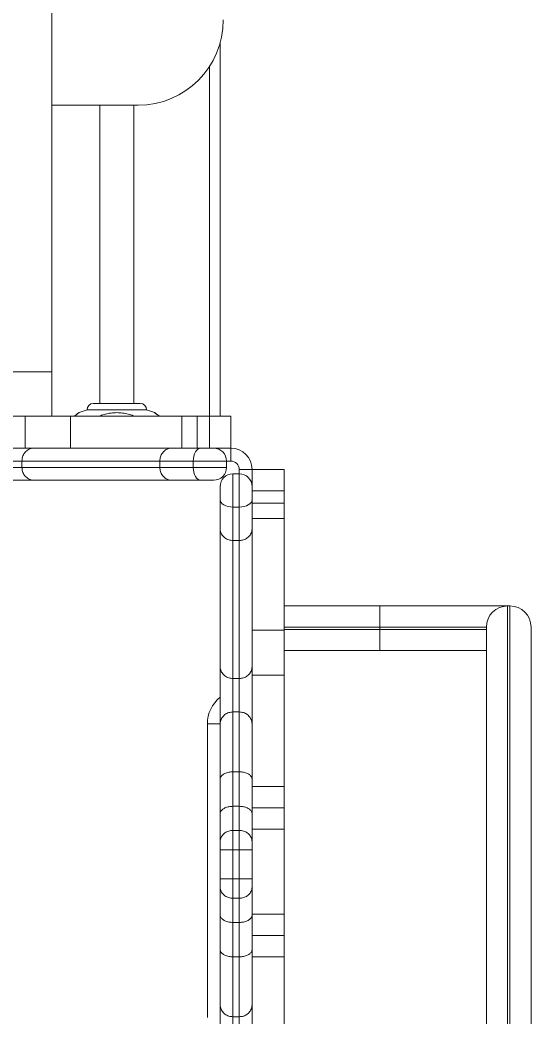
# Model space of a CAD drawing. Header units: millimetres. Extents: x -8760 to 8364, y -7998 to 7451.
# Drawn here: x 4260.4 to 4500.4, y 189.5 to 657.4 of the extents above; entities that cross this region are included whole.
import ezdxf

# ---------------------------------------------------------------- set-up
doc = ezdxf.new("R2010")
doc.units = ezdxf.units.MM
doc.layers.add('DIKOM_ОБЪЕКТ', color=7, linetype='Continuous')

msp = doc.modelspace()

# ---------------------------------------------------------------- linework, layer by layer
at = {"layer": 'DIKOM_ОБЪЕКТ', "color": 7, "linetype": 'Continuous', "lineweight": 15}
for p, q in [((4275.392, 689.012), (4275.392, 492.295)), ((4354.392, 646.595), (4354.392, 471.446)), ((4349.392, 471.446), (4349.392, 635.588)), ((4275.392, 617.446), (4315.891, 617.446)), ((4297.89, 617.446), (4297.89, 477.446)), ((4313.89, 477.446), (4313.89, 617.446)), ((4254.392, 492.295), (4275.392, 492.295)), ((4275.392, 471.446), (4275.392, 492.295)), ((4319.89, 474.446), (4291.89, 474.446)), ((4262.866, 471.446), (4217.52, 471.446)), ((4262.866, 471.446), (4262.866, 456.446)), ((4262.866, 471.446), (4284.079, 471.446)), ((4284.079, 471.446), (4284.079, 456.446)), ((4336.463, 471.446), (4284.079, 471.446)), ((4336.463, 471.446), (4336.463, 456.446)), ((4336.463, 471.446), (4343.534, 471.446)), ((4343.534, 471.446), (4343.534, 456.446)), ((4349.392, 471.446), (4343.534, 471.446)), ((4349.392, 471.446), (4349.392, 456.446)), ((4349.392, 471.446), (4359.392, 471.446)), ((4359.392, 471.446), (4359.392, 456.446)), ((4239.939, 456.446), (4266.909, 456.446)), ((4266.909, 456.446), (4331.522, 456.446)), ((4331.522, 456.446), (4345.159, 456.446)), ((4345.159, 456.446), (4351.391, 456.446)), ((4351.391, 456.446), (4359.392, 456.446)), ((4359.392, 456.446), (4359.392, 450.446)), ((4261.315, 450.446), (4245.622, 450.446)), ((4326.083, 450.446), (4261.315, 450.446)), ((4261.315, 450.446), (4261.315, 447.446)), ((4341.81, 450.446), (4326.083, 450.446)), ((4326.083, 450.446), (4326.083, 447.446)), ((4357.391, 450.446), (4341.81, 450.446)), ((4341.81, 450.446), (4341.81, 447.446)), ((4357.391, 450.446), (4357.391, 447.446)), ((4359.392, 450.446), (4357.391, 450.446)), ((4245.622, 447.446), (4261.315, 447.446)), ((4261.315, 447.446), (4326.083, 447.446)), ((4326.083, 447.446), (4341.81, 447.446)), ((4341.81, 447.446), (4357.391, 447.446)), ((4363.392, 446.446), (4369.392, 446.446)), ((4363.392, 444.446), (4363.392, 446.446)), ((4384.391, 446.446), (4369.392, 446.446)), ((4369.392, 446.446), (4369.392, 438.446)), ((4384.391, 446.446), (4384.391, 436.446)), ((4266.909, 441.446), (4239.939, 441.446)), ((4331.522, 441.446), (4266.909, 441.446)), ((4345.159, 441.446), (4331.522, 441.446)), ((4351.391, 441.446), (4345.159, 441.446)), ((4360.392, 444.446), (4360.392, 428.865)), ((4363.392, 444.446), (4360.392, 444.446)), ((4363.392, 428.865), (4363.392, 444.446)), ((4354.392, 432.213), (4354.392, 438.446)), ((4369.392, 438.446), (4369.392, 432.213)), ((4384.391, 436.446), (4369.392, 436.446)), ((4384.391, 436.446), (4384.391, 430.588)), ((4354.392, 418.577), (4354.392, 432.213)), ((4369.392, 432.213), (4369.392, 418.577)), ((4384.391, 430.588), (4369.392, 430.588)), ((4384.391, 430.588), (4384.391, 423.517)), ((4363.392, 428.865), (4360.392, 428.865)), ((4360.392, 428.865), (4360.392, 413.138)), ((4363.392, 413.138), (4363.392, 428.865)), ((4384.391, 423.517), (4369.392, 423.517)), ((4384.391, 423.517), (4384.391, 371.134)), ((4354.392, 353.963), (4354.392, 418.577)), ((4369.392, 418.577), (4369.392, 353.963)), ((4363.392, 413.138), (4360.392, 413.138)), ((4360.392, 413.138), (4360.392, 348.37)), ((4363.392, 348.37), (4363.392, 413.138)), ((4384.391, 382.446), (4429.391, 382.446)), ((4429.391, 372.446), (4429.391, 382.446)), ((4429.391, 382.446), (4489.391, 382.446)), ((4489.391, 382.446), (4489.391, -359.554)), ((4490.391, 382.446), (4489.391, 382.446)), ((4490.391, -359.554), (4490.391, 382.446)), ((4384.391, 371.134), (4369.392, 371.134)), ((4429.391, 372.446), (4384.391, 372.446)), ((4384.391, 371.446), (4429.391, 371.446)), ((4384.391, 349.92), (4384.391, 371.134)), ((4479.392, 372.446), (4429.391, 372.446)), ((4429.391, 371.446), (4429.391, 372.446)), ((4429.391, 371.446), (4479.392, 371.446)), ((4429.391, 361.446), (4429.391, 371.446)), ((4479.392, 371.446), (4479.392, 372.446)), ((4479.392, 21.94), (4479.392, 372.446)), ((4500.392, 371.446), (4500.392, 372.446)), ((4500.392, 372.446), (4500.392, -349.554)), ((4429.391, 361.446), (4384.391, 361.446)), ((4479.392, 361.446), (4429.391, 361.446)), ((4354.392, 326.994), (4354.392, 353.963)), ((4369.392, 353.963), (4369.392, 326.994)), ((4363.392, 348.37), (4360.392, 348.37)), ((4360.392, 348.37), (4360.392, 332.676)), ((4363.392, 332.676), (4363.392, 348.37)), ((4384.391, 349.92), (4369.392, 349.92)), ((4384.391, 297.737), (4384.391, 349.92)), ((4360.392, 332.676), (4360.392, 304.583)), ((4363.392, 332.676), (4360.392, 332.676)), ((4363.392, 304.583), (4363.392, 332.676)), ((4348.392, 327.081), (4354.392, 327.081)), ((4348.392, 189.348), (4348.392, 327.081)), ((4354.392, 301.15), (4354.392, 326.994)), ((4369.392, 326.994), (4369.392, 301.15)), ((4360.392, 304.583), (4360.392, 288.414)), ((4363.392, 304.583), (4360.392, 304.583)), ((4363.392, 288.414), (4363.392, 304.583)), ((4354.392, 284.877), (4354.392, 301.15)), ((4369.392, 301.15), (4369.392, 284.877)), ((4384.391, 297.737), (4369.392, 297.737)), ((4384.391, 297.737), (4384.391, 287.737)), ((4360.392, 288.414), (4360.392, 277.071)), ((4363.392, 288.414), (4360.392, 288.414)), ((4363.392, 277.071), (4363.392, 288.414)), ((4384.391, 287.737), (4369.392, 287.737)), ((4384.391, 287.737), (4384.391, 277.737)), ((4354.392, 271.752), (4354.392, 284.877)), ((4369.392, 284.877), (4369.392, 271.752)), ((4360.392, 277.071), (4360.392, 267.989)), ((4363.392, 277.071), (4360.392, 277.071)), ((4363.392, 267.989), (4363.392, 277.071)), ((4384.391, 277.737), (4369.392, 277.737)), ((4384.391, 237.736), (4384.391, 277.737)), ((4354.392, 268.025), (4354.392, 271.752)), ((4369.392, 271.752), (4369.392, 268.025)), ((4354.392, 254.286), (4354.392, 268.025)), ((4363.392, 267.989), (4360.392, 267.989)), ((4360.392, 267.989), (4360.392, 254.322)), ((4363.392, 254.322), (4363.392, 267.989)), ((4369.392, 268.025), (4369.392, 254.286)), ((4354.392, 250.559), (4354.392, 254.286)), ((4360.392, 254.322), (4360.392, 245.24)), ((4363.392, 254.322), (4360.392, 254.322)), ((4363.392, 245.24), (4363.392, 254.322)), ((4369.392, 254.286), (4369.392, 250.559)), ((4354.392, 237.434), (4354.392, 250.559)), ((4369.392, 250.559), (4369.392, 237.434)), ((4363.392, 245.24), (4360.392, 245.24)), ((4360.392, 245.24), (4360.392, 233.897)), ((4363.392, 233.897), (4363.392, 245.24)), ((4354.392, 221.16), (4354.392, 237.434)), ((4384.391, 237.736), (4369.392, 237.736)), ((4369.392, 237.434), (4369.392, 221.16)), ((4384.391, 237.736), (4384.391, 227.736)), ((4363.392, 233.897), (4360.392, 233.897)), ((4360.392, 233.897), (4360.392, 217.728)), ((4363.392, 217.728), (4363.392, 233.897)), ((4384.391, 227.736), (4369.392, 227.736)), ((4384.391, 227.736), (4384.391, 217.737)), ((4354.392, 195.317), (4354.392, 221.16)), ((4369.392, 221.16), (4369.392, 195.317)), ((4363.392, 217.728), (4360.392, 217.728)), ((4360.392, 217.728), (4360.392, 189.634)), ((4363.392, 189.634), (4363.392, 217.728)), ((4384.391, 217.737), (4369.392, 217.737)), ((4384.391, 117.561), (4384.391, 217.737)), ((4354.392, 182.253), (4354.392, 195.317)), ((4369.392, 195.317), (4369.392, 182.253)), ((4363.392, 189.634), (4360.392, 189.634)), ((4360.392, 189.634), (4360.392, 182.166)), ((4363.392, 182.166), (4363.392, 189.634))]:
    msp.add_line(p, q, dxfattribs=at)
at = {"layer": 'DIKOM_ОБЪЕКТ', "color": 7, "linetype": 'Continuous', "lineweight": 15, "flags": 128}
for points in [[(4345.159, 456.446), (4344.506, 456.331), (4343.877, 455.989), (4343.299, 455.435), (4342.791, 454.689), (4342.375, 453.779), (4342.065, 452.742), (4341.875, 451.616), (4341.81, 450.446)], [(4341.81, 447.446), (4341.875, 446.275), (4342.065, 445.15), (4342.375, 444.112), (4342.791, 443.203), (4343.299, 442.457), (4343.877, 441.903), (4344.506, 441.561), (4345.159, 441.446)], [(4354.392, 432.213), (4354.507, 431.56), (4354.848, 430.932), (4355.403, 430.353), (4356.149, 429.846), (4357.058, 429.429), (4358.095, 429.12), (4359.221, 428.929), (4360.392, 428.865)], [(4363.392, 428.865), (4364.562, 428.929), (4365.687, 429.12), (4366.725, 429.429), (4367.634, 429.846), (4368.38, 430.353), (4368.935, 430.932), (4369.276, 431.56), (4369.392, 432.213)]]:
    msp.add_lwpolyline(points, dxfattribs=at)
at = {"layer": 'DIKOM_ОБЪЕКТ', "color": 7, "linetype": 'Continuous', "lineweight": 15}
for centre, radius, start, end in [((4315.892, 657.446), 40, 270, 0), ((4294.89, 474.446), 3, 90, 180), ((4316.89, 474.446), 3, 0, 90), ((4305.89, 428.202), 48.317, 106.84325, 111.53833), ((4305.89, 428.202), 48.317, 68.46125, 73.15675), ((4351.392, 450.446), 6, 0, 90), ((4359.392, 446.446), 10, 0, 90), ((4359.392, 446.446), 4, 0, 90), ((4351.392, 447.446), 6, 270, 0), ((4360.392, 438.446), 6, 90, 180), ((4363.392, 438.446), 6, 0, 90), ((4489.392, 372.446), 10, 90, 180), ((4490.392, 372.446), 10, 0, 90), ((4364.392, 327.081), 16, 128.68219, 180)]:
    msp.add_arc(centre, radius, start, end, dxfattribs=at)
for points, knots in [([(4305.89, 477.446), (4305.219, 477.446), (4303.837, 477.446), (4301.787, 477.446), (4299.815, 477.446), (4298.056, 477.446), (4296.626, 477.446), (4295.611, 477.446), (4294.999, 477.446), (4294.926, 477.446), (4294.89, 477.446)], [0, 0, 0, 0, 0.1164994, 0.2400027, 0.3686338, 0.500001, 0.6313585, 0.7599959, 0.8834868, 1, 1, 1, 1]), ([(4316.89, 477.446), (4316.854, 477.446), (4316.781, 477.446), (4316.168, 477.446), (4315.154, 477.446), (4313.723, 477.446), (4311.965, 477.446), (4309.993, 477.446), (4307.943, 477.446), (4306.561, 477.446), (4305.89, 477.446)], [0, 0, 0, 0, 0.116511, 0.2400073, 0.3686296, 0.5000022, 0.6313455, 0.7599742, 0.8834752, 1, 1, 1, 1]), ([(4287.652, 472.857), (4287.605, 472.821), (4287.512, 472.751), (4286.863, 472.256), (4286.165, 471.709), (4285.828, 471.446)], [0, 0, 0, 0, 0.3414728, 0.6821094, 1, 1, 1, 1]), ([(4285.964, 471.446), (4286.041, 471.507), (4286.577, 471.936), (4287.302, 472.491), (4287.96, 473), (4288.231, 473.201), (4288.152, 473.144), (4288.15, 473.142)], [0, 0, 0, 0, 0.0523245, 0.365868, 0.6786395, 0.9926887, 1, 1, 1, 1]), ([(4288.156, 473.146), (4288.068, 473.108), (4287.889, 473.03), (4287.731, 472.915), (4287.651, 472.856)], [0, 0, 0, 0, 0.4916406, 1, 1, 1, 1]), ([(4297.755, 471.446), (4297.899, 471.521), (4298.733, 471.955), (4300.555, 472.502), (4303.146, 473.05), (4304.98, 473.114), (4305.89, 473.146)], [0, 0, 0, 0, 0.0646018, 0.3724363, 0.6888549, 1, 1, 1, 1]), ([(4305.89, 473.146), (4306.801, 473.114), (4308.172, 473.066), (4309.95, 472.773), (4311.649, 472.374), (4313.058, 471.951), (4313.887, 471.519), (4314.026, 471.446)], [0, 0, 0, 0, 0.3119043, 0.469575, 0.6295538, 0.9375562, 1, 1, 1, 1]), ([(4324.129, 472.856), (4324.049, 472.915), (4323.891, 473.03), (4323.712, 473.108), (4323.624, 473.146)], [0, 0, 0, 0, 0.5083594, 1, 1, 1, 1]), ([(4323.629, 473.142), (4323.669, 473.112), (4323.749, 473.052), (4324.459, 472.507), (4325.173, 471.958), (4325.725, 471.518), (4325.816, 471.446)], [0, 0, 0, 0, 0.3075913, 0.6219498, 0.9378601, 1, 1, 1, 1]), ([(4325.953, 471.446), (4325.603, 471.719), (4324.894, 472.273), (4324.254, 472.761), (4324.175, 472.821), (4324.136, 472.85)], [0, 0, 0, 0, 0.33139855, 0.67157542, 1, 1, 1, 1]), ([(4266.909, 456.446), (4266.89, 456.446), (4266.478, 456.443), (4265.439, 456.315), (4263.885, 455.629), (4262.466, 454.264), (4261.501, 452.469), (4261.377, 451.12), (4261.315, 450.446)], [0, 0, 0, 0, 0.0063957, 0.141732, 0.3564438, 0.5710472, 0.7855338, 1, 1, 1, 1]), ([(4331.522, 456.446), (4331.503, 456.446), (4331.102, 456.443), (4330.091, 456.314), (4328.581, 455.63), (4327.201, 454.265), (4326.264, 452.469), (4326.143, 451.12), (4326.083, 450.446)], [0, 0, 0, 0, 0.0069089, 0.1415222, 0.3562225, 0.5708424, 0.7854082, 1, 1, 1, 1]), ([(4261.315, 447.446), (4261.377, 446.772), (4261.501, 445.423), (4262.466, 443.628), (4263.885, 442.263), (4265.439, 441.578), (4266.478, 441.447), (4266.89, 441.446), (4266.909, 441.446)], [0, 0, 0, 0, 0.21449, 0.4289532, 0.6435554, 0.858266, 0.9936045, 1, 1, 1, 1]), ([(4326.083, 447.446), (4326.143, 446.771), (4326.264, 445.422), (4327.201, 443.627), (4328.581, 442.261), (4330.091, 441.579), (4331.102, 441.447), (4331.503, 441.446), (4331.522, 441.446)], [0, 0, 0, 0, 0.21459, 0.4291763, 0.6437776, 0.8584762, 0.9930913, 1, 1, 1, 1]), ([(4354.392, 418.577), (4354.392, 418.557), (4354.394, 418.156), (4354.524, 417.146), (4355.207, 415.635), (4356.572, 414.255), (4358.368, 413.318), (4359.717, 413.198), (4360.392, 413.138)], [0, 0, 0, 0, 0.0069317, 0.1415189, 0.3562044, 0.5708195, 0.7854134, 1, 1, 1, 1]), ([(4363.392, 413.138), (4364.066, 413.198), (4365.415, 413.318), (4367.21, 414.256), (4368.576, 415.635), (4369.26, 417.146), (4369.389, 418.156), (4369.391, 418.557), (4369.392, 418.577)], [0, 0, 0, 0, 0.2145889, 0.4291407, 0.6437918, 0.8584796, 0.9930683, 1, 1, 1, 1]), ([(4354.392, 353.963), (4354.392, 353.944), (4354.391, 353.532), (4354.526, 352.494), (4355.208, 350.939), (4356.574, 349.52), (4358.369, 348.555), (4359.717, 348.432), (4360.392, 348.37)], [0, 0, 0, 0, 0.0064425, 0.1417333, 0.35646, 0.5710218, 0.7854907, 1, 1, 1, 1]), ([(4363.392, 348.37), (4364.066, 348.432), (4365.414, 348.555), (4367.21, 349.52), (4368.574, 350.939), (4369.26, 352.494), (4369.389, 353.532), (4369.391, 353.944), (4369.392, 353.963)], [0, 0, 0, 0, 0.2145105, 0.4289806, 0.6435437, 0.8582715, 0.9935573, 1, 1, 1, 1]), ([(4354.392, 326.994), (4354.392, 327.011), (4354.391, 327.432), (4354.525, 328.491), (4355.209, 330.074), (4356.575, 331.513), (4358.37, 332.489), (4359.718, 332.614), (4360.392, 332.676)], [0, 0, 0, 0, 0.0057254, 0.141969, 0.3567302, 0.5712642, 0.7856312, 1, 1, 1, 1]), ([(4363.392, 332.676), (4364.066, 332.614), (4365.414, 332.489), (4367.208, 331.513), (4368.574, 330.074), (4369.258, 328.491), (4369.392, 327.432), (4369.392, 327.011), (4369.392, 326.994)], [0, 0, 0, 0, 0.2143688, 0.4287358, 0.6432698, 0.858031, 0.9942746, 1, 1, 1, 1]), ([(4354.392, 301.15), (4354.392, 301.163), (4354.394, 301.416), (4354.524, 302.054), (4355.207, 303.006), (4356.572, 303.877), (4358.368, 304.469), (4359.717, 304.545), (4360.392, 304.583)], [0, 0, 0, 0, 0.0073358, 0.1414863, 0.3561684, 0.5707913, 0.7854035, 1, 1, 1, 1]), ([(4363.392, 304.583), (4364.066, 304.545), (4365.415, 304.469), (4367.211, 303.877), (4368.576, 303.006), (4369.259, 302.054), (4369.389, 301.416), (4369.391, 301.163), (4369.392, 301.15)], [0, 0, 0, 0, 0.2145965, 0.4292087, 0.6438316, 0.8585137, 0.9926642, 1, 1, 1, 1]), ([(4354.392, 284.877), (4354.392, 284.915), (4354.397, 285.176), (4354.542, 285.831), (4355.206, 286.789), (4356.572, 287.687), (4358.368, 288.296), (4359.717, 288.374), (4360.392, 288.414)], [0, 0, 0, 0, 0.0209838, 0.1413139, 0.3559856, 0.5706507, 0.7853335, 1, 1, 1, 1]), ([(4363.392, 288.414), (4364.066, 288.374), (4365.416, 288.296), (4367.212, 287.687), (4368.577, 286.789), (4369.242, 285.831), (4369.386, 285.176), (4369.391, 284.915), (4369.392, 284.877)], [0, 0, 0, 0, 0.2146665, 0.4293493, 0.6440144, 0.8586861, 0.9790162, 1, 1, 1, 1]), ([(4354.392, 271.752), (4354.392, 271.762), (4354.391, 272.166), (4354.522, 273.166), (4355.213, 274.655), (4356.579, 275.992), (4358.371, 276.897), (4359.718, 277.013), (4360.392, 277.071)], [0, 0, 0, 0, 0.0036408, 0.1436264, 0.3581493, 0.572215, 0.7861163, 1, 1, 1, 1]), ([(4363.392, 277.071), (4364.065, 277.013), (4365.412, 276.897), (4367.205, 275.992), (4368.569, 274.655), (4369.26, 273.166), (4369.392, 272.166), (4369.392, 271.762), (4369.392, 271.752)], [0, 0, 0, 0, 0.2138896, 0.427797, 0.6418349, 0.8563638, 0.9963591, 1, 1, 1, 1]), ([(4354.392, 268.025), (4354.392, 268.025), (4354.394, 268.021), (4354.533, 268.013), (4355.206, 268.003), (4356.572, 267.995), (4358.368, 267.99), (4359.717, 267.989), (4360.392, 267.989)], [0, 0, 0, 0, 0.0132368, 0.1413078, 0.3559668, 0.5706422, 0.7853276, 1, 1, 1, 1]), ([(4363.392, 267.989), (4364.066, 267.989), (4365.416, 267.99), (4367.212, 267.995), (4368.577, 268.003), (4369.252, 268.013), (4369.388, 268.021), (4369.391, 268.025), (4369.392, 268.025)], [0, 0, 0, 0, 0.2146736, 0.4293602, 0.6440368, 0.858697, 0.9867626, 1, 1, 1, 1]), ([(4354.392, 254.286), (4354.392, 254.286), (4354.394, 254.29), (4354.533, 254.298), (4355.206, 254.307), (4356.572, 254.316), (4358.368, 254.321), (4359.717, 254.322), (4360.392, 254.322)], [0, 0, 0, 0, 0.0132368, 0.1413079, 0.3559667, 0.5706422, 0.7853276, 1, 1, 1, 1]), ([(4363.392, 254.322), (4364.066, 254.322), (4365.416, 254.321), (4367.212, 254.316), (4368.577, 254.307), (4369.252, 254.298), (4369.388, 254.29), (4369.391, 254.286), (4369.392, 254.286)], [0, 0, 0, 0, 0.2146737, 0.4293603, 0.6440369, 0.858697, 0.9867626, 1, 1, 1, 1]), ([(4354.392, 250.559), (4354.392, 250.549), (4354.391, 250.145), (4354.522, 249.144), (4355.213, 247.655), (4356.579, 246.318), (4358.371, 245.414), (4359.718, 245.298), (4360.392, 245.24)], [0, 0, 0, 0, 0.003618, 0.1436261, 0.3581491, 0.5722149, 0.7861163, 1, 1, 1, 1]), ([(4363.392, 245.24), (4364.065, 245.298), (4365.412, 245.414), (4367.205, 246.318), (4368.569, 247.656), (4369.26, 249.144), (4369.392, 250.145), (4369.392, 250.549), (4369.392, 250.559)], [0, 0, 0, 0, 0.2138897, 0.4277971, 0.641835, 0.8563641, 0.9963819, 1, 1, 1, 1]), ([(4354.392, 237.434), (4354.392, 237.395), (4354.397, 237.135), (4354.542, 236.479), (4355.206, 235.521), (4356.572, 234.624), (4358.368, 234.014), (4359.717, 233.936), (4360.392, 233.897)], [0, 0, 0, 0, 0.020969, 0.1413147, 0.3559741, 0.5706406, 0.785332, 1, 1, 1, 1]), ([(4363.392, 233.897), (4364.066, 233.936), (4365.416, 234.014), (4367.212, 234.624), (4368.577, 235.521), (4369.242, 236.479), (4369.386, 237.135), (4369.391, 237.395), (4369.392, 237.434)], [0, 0, 0, 0, 0.214668, 0.4293594, 0.6440259, 0.8586853, 0.979031, 1, 1, 1, 1]), ([(4354.392, 221.16), (4354.392, 221.147), (4354.394, 220.894), (4354.524, 220.257), (4355.207, 219.304), (4356.572, 218.433), (4358.368, 217.841), (4359.717, 217.766), (4360.392, 217.728)], [0, 0, 0, 0, 0.00733591, 0.14148756, 0.35615814, 0.57078288, 0.78540401, 1, 1, 1, 1]), ([(4363.392, 217.728), (4364.066, 217.766), (4365.415, 217.841), (4367.211, 218.433), (4368.576, 219.304), (4369.259, 220.257), (4369.389, 220.894), (4369.391, 221.147), (4369.392, 221.16)], [0, 0, 0, 0, 0.21459599, 0.42921712, 0.64384186, 0.85851244, 0.99266409, 1, 1, 1, 1]), ([(4354.392, 195.317), (4354.392, 195.3), (4354.391, 194.878), (4354.525, 193.82), (4355.209, 192.236), (4356.575, 190.798), (4358.37, 189.822), (4359.718, 189.697), (4360.392, 189.634)], [0, 0, 0, 0, 0.0057015, 0.141972, 0.3567157, 0.5712545, 0.7856264, 1, 1, 1, 1]), ([(4363.392, 189.634), (4364.066, 189.697), (4365.414, 189.822), (4367.208, 190.798), (4368.574, 192.236), (4369.258, 193.82), (4369.392, 194.878), (4369.392, 195.3), (4369.392, 195.317)], [0, 0, 0, 0, 0.2143736, 0.4287455, 0.6432843, 0.858028, 0.9942985, 1, 1, 1, 1])]:
    msp.add_open_spline(points, degree=3, knots=knots, dxfattribs=at)

doc.saveas('drawing.dxf')
